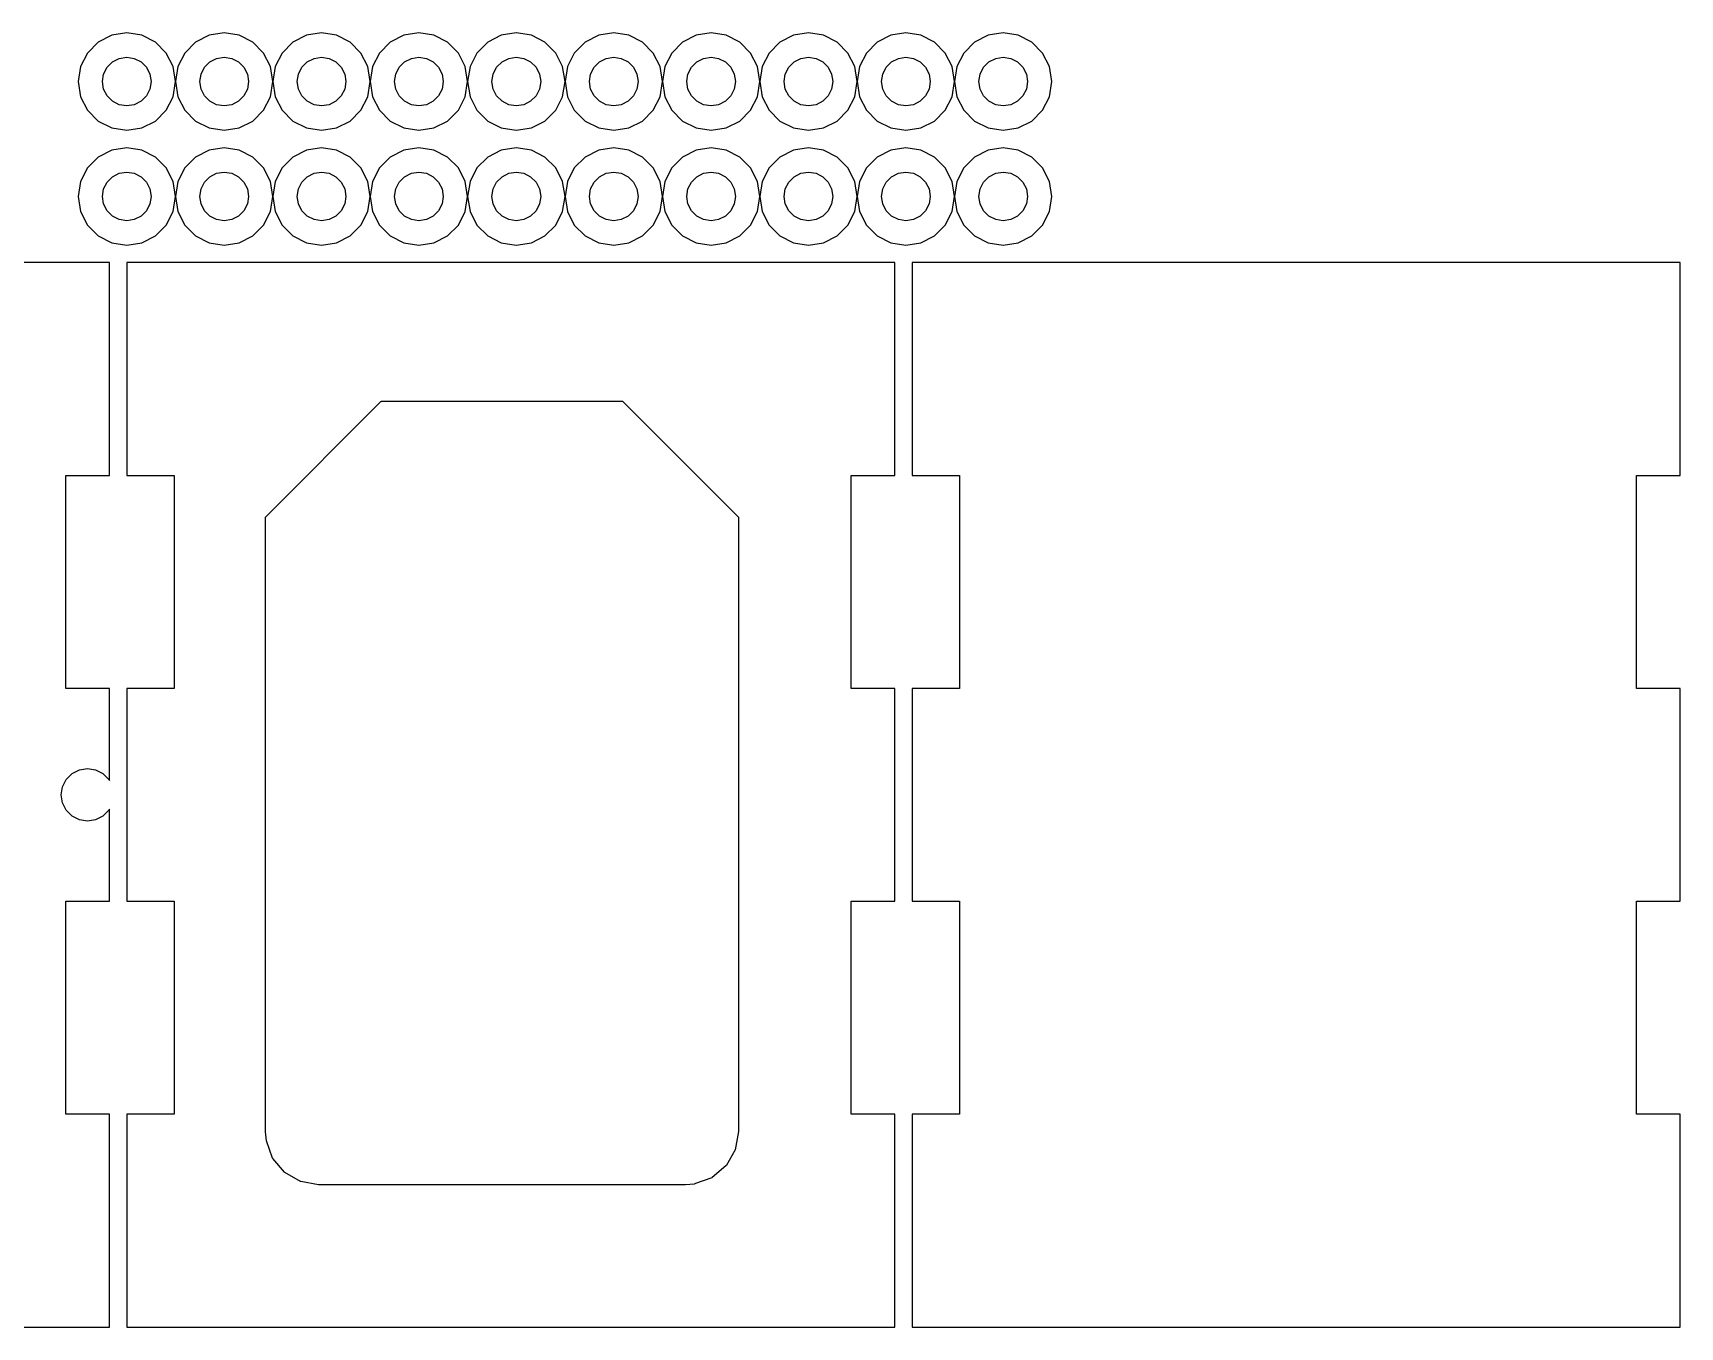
# Model space of a CAD drawing. Header units: metres. Extents: x 0 to 202, y 0 to 86.
# Drawn here: x 107.6 to 202, y 0 to 74.2 of the extents above; entities that cross this region are included whole.
import ezdxf

# ---------------------------------------------------------------- set-up
doc = ezdxf.new("R2010")
doc.units = ezdxf.units.M

msp = doc.modelspace()

# ---------------------------------------------------------------- linework, layer by layer
for p, q in [((111.36, 73.6272), (110.743, 73.0099)), ((112.138, 74.0234), (111.36, 73.6272)), ((113, 74.16), (112.138, 74.0234)), ((113.862, 74.0234), (113, 74.16)), ((114.64, 73.6272), (113.862, 74.0234)), ((115.257, 73.0099), (114.64, 73.6272)), ((116.94, 73.6272), (116.323, 73.0099)), ((117.718, 74.0234), (116.94, 73.6272)), ((118.58, 74.16), (117.718, 74.0234)), ((119.442, 74.0234), (118.58, 74.16)), ((120.22, 73.6272), (119.442, 74.0234)), ((120.837, 73.0099), (120.22, 73.6272)), ((122.52, 73.6272), (121.903, 73.0099)), ((123.298, 74.0234), (122.52, 73.6272)), ((124.16, 74.16), (123.298, 74.0234)), ((125.022, 74.0234), (124.16, 74.16)), ((125.8, 73.6272), (125.022, 74.0234)), ((126.417, 73.0099), (125.8, 73.6272)), ((128.1, 73.6272), (127.483, 73.0099)), ((128.878, 74.0234), (128.1, 73.6272)), ((129.74, 74.16), (128.878, 74.0234)), ((130.602, 74.0234), (129.74, 74.16)), ((131.38, 73.6272), (130.602, 74.0234)), ((131.997, 73.0099), (131.38, 73.6272)), ((133.68, 73.6272), (133.063, 73.0099)), ((134.458, 74.0234), (133.68, 73.6272)), ((135.32, 74.16), (134.458, 74.0234)), ((136.182, 74.0234), (135.32, 74.16)), ((136.96, 73.6272), (136.182, 74.0234)), ((137.577, 73.0099), (136.96, 73.6272)), ((139.26, 73.6272), (138.643, 73.0099)), ((140.038, 74.0234), (139.26, 73.6272)), ((140.9, 74.16), (140.038, 74.0234)), ((141.762, 74.0234), (140.9, 74.16)), ((142.54, 73.6272), (141.762, 74.0234)), ((143.157, 73.0099), (142.54, 73.6272)), ((144.84, 73.6272), (144.223, 73.0099)), ((145.618, 74.0234), (144.84, 73.6272)), ((146.48, 74.16), (145.618, 74.0234)), ((147.342, 74.0234), (146.48, 74.16)), ((148.12, 73.6272), (147.342, 74.0234)), ((148.737, 73.0099), (148.12, 73.6272)), ((150.42, 73.6272), (149.803, 73.0099)), ((151.198, 74.0234), (150.42, 73.6272)), ((152.06, 74.16), (151.198, 74.0234)), ((152.922, 74.0234), (152.06, 74.16)), ((153.7, 73.6272), (152.922, 74.0234)), ((154.317, 73.0099), (153.7, 73.6272)), ((156, 73.6272), (155.383, 73.0099)), ((156.778, 74.0234), (156, 73.6272)), ((157.64, 74.16), (156.778, 74.0234)), ((158.502, 74.0234), (157.64, 74.16)), ((159.28, 73.6272), (158.502, 74.0234)), ((159.897, 73.0099), (159.28, 73.6272)), ((161.58, 73.6272), (160.963, 73.0099)), ((162.358, 74.0234), (161.58, 73.6272)), ((163.22, 74.16), (162.358, 74.0234)), ((164.082, 74.0234), (163.22, 74.16)), ((164.86, 73.6272), (164.082, 74.0234)), ((165.477, 73.0099), (164.86, 73.6272)), ((110.743, 73.0099), (110.347, 72.2321)), ((112.18, 72.4986), (112.569, 72.6967)), ((112.569, 72.6967), (113, 72.765)), ((113, 72.765), (113.431, 72.6967)), ((113.431, 72.6967), (113.82, 72.4986)), ((115.653, 72.2321), (115.257, 73.0099)), ((116.323, 73.0099), (115.927, 72.2321)), ((117.76, 72.4986), (118.149, 72.6967)), ((118.149, 72.6967), (118.58, 72.765)), ((118.58, 72.765), (119.011, 72.6967)), ((119.011, 72.6967), (119.4, 72.4986)), ((121.233, 72.2321), (120.837, 73.0099)), ((121.903, 73.0099), (121.507, 72.2321)), ((123.34, 72.4986), (123.729, 72.6967)), ((123.729, 72.6967), (124.16, 72.765)), ((124.16, 72.765), (124.591, 72.6967)), ((124.591, 72.6967), (124.98, 72.4986)), ((126.813, 72.2321), (126.417, 73.0099)), ((127.483, 73.0099), (127.087, 72.2321)), ((128.92, 72.4986), (129.309, 72.6967)), ((129.309, 72.6967), (129.74, 72.765)), ((129.74, 72.765), (130.171, 72.6967)), ((130.171, 72.6967), (130.56, 72.4986)), ((132.393, 72.2321), (131.997, 73.0099)), ((133.063, 73.0099), (132.667, 72.2321)), ((134.5, 72.4986), (134.889, 72.6967)), ((134.889, 72.6967), (135.32, 72.765)), ((135.32, 72.765), (135.751, 72.6967)), ((135.751, 72.6967), (136.14, 72.4986)), ((137.973, 72.2321), (137.577, 73.0099)), ((138.643, 73.0099), (138.247, 72.2321)), ((140.08, 72.4986), (140.469, 72.6967)), ((140.469, 72.6967), (140.9, 72.765)), ((140.9, 72.765), (141.331, 72.6967)), ((141.331, 72.6967), (141.72, 72.4986)), ((143.553, 72.2321), (143.157, 73.0099)), ((144.223, 73.0099), (143.827, 72.2321)), ((145.66, 72.4986), (146.049, 72.6967)), ((146.049, 72.6967), (146.48, 72.765)), ((146.48, 72.765), (146.911, 72.6967)), ((146.911, 72.6967), (147.3, 72.4986)), ((149.133, 72.2321), (148.737, 73.0099)), ((149.803, 73.0099), (149.407, 72.2321)), ((151.24, 72.4986), (151.629, 72.6967)), ((151.629, 72.6967), (152.06, 72.765)), ((152.06, 72.765), (152.491, 72.6967)), ((152.491, 72.6967), (152.88, 72.4986)), ((154.713, 72.2321), (154.317, 73.0099)), ((155.383, 73.0099), (154.987, 72.2321)), ((156.82, 72.4986), (157.209, 72.6967)), ((157.209, 72.6967), (157.64, 72.765)), ((157.64, 72.765), (158.071, 72.6967)), ((158.071, 72.6967), (158.46, 72.4986)), ((160.293, 72.2321), (159.897, 73.0099)), ((160.963, 73.0099), (160.567, 72.2321)), ((162.4, 72.4986), (162.789, 72.6967)), ((162.789, 72.6967), (163.22, 72.765)), ((163.22, 72.765), (163.651, 72.6967)), ((163.651, 72.6967), (164.04, 72.4986)), ((165.873, 72.2321), (165.477, 73.0099)), ((110.347, 72.2321), (110.21, 71.37)), ((111.605, 71.37), (111.673, 71.8011)), ((111.673, 71.8011), (111.871, 72.19)), ((111.871, 72.19), (112.18, 72.4986)), ((113.82, 72.4986), (114.129, 72.19)), ((114.129, 72.19), (114.327, 71.8011)), ((114.327, 71.8011), (114.395, 71.37)), ((115.79, 71.37), (115.653, 72.2321)), ((115.927, 72.2321), (115.79, 71.37)), ((117.185, 71.37), (117.253, 71.8011)), ((117.253, 71.8011), (117.451, 72.19)), ((117.451, 72.19), (117.76, 72.4986)), ((119.4, 72.4986), (119.709, 72.19)), ((119.709, 72.19), (119.907, 71.8011)), ((119.907, 71.8011), (119.975, 71.37)), ((121.37, 71.37), (121.233, 72.2321)), ((121.507, 72.2321), (121.37, 71.37)), ((122.765, 71.37), (122.833, 71.8011)), ((122.833, 71.8011), (123.031, 72.19)), ((123.031, 72.19), (123.34, 72.4986)), ((124.98, 72.4986), (125.289, 72.19)), ((125.289, 72.19), (125.487, 71.8011)), ((125.487, 71.8011), (125.555, 71.37)), ((126.95, 71.37), (126.813, 72.2321)), ((127.087, 72.2321), (126.95, 71.37)), ((128.345, 71.37), (128.413, 71.8011)), ((128.413, 71.8011), (128.611, 72.19)), ((128.611, 72.19), (128.92, 72.4986)), ((130.56, 72.4986), (130.869, 72.19)), ((130.869, 72.19), (131.067, 71.8011)), ((131.067, 71.8011), (131.135, 71.37)), ((132.53, 71.37), (132.393, 72.2321)), ((132.667, 72.2321), (132.53, 71.37)), ((133.925, 71.37), (133.993, 71.8011)), ((133.993, 71.8011), (134.191, 72.19)), ((134.191, 72.19), (134.5, 72.4986)), ((136.14, 72.4986), (136.449, 72.19)), ((136.449, 72.19), (136.647, 71.8011)), ((136.647, 71.8011), (136.715, 71.37)), ((138.11, 71.37), (137.973, 72.2321)), ((138.247, 72.2321), (138.11, 71.37)), ((139.505, 71.37), (139.573, 71.8011)), ((139.573, 71.8011), (139.771, 72.19)), ((139.771, 72.19), (140.08, 72.4986)), ((141.72, 72.4986), (142.029, 72.19)), ((142.029, 72.19), (142.227, 71.8011)), ((142.227, 71.8011), (142.295, 71.37)), ((143.69, 71.37), (143.553, 72.2321)), ((143.827, 72.2321), (143.69, 71.37)), ((145.085, 71.37), (145.153, 71.8011)), ((145.153, 71.8011), (145.351, 72.19)), ((145.351, 72.19), (145.66, 72.4986)), ((147.3, 72.4986), (147.609, 72.19)), ((147.609, 72.19), (147.807, 71.8011)), ((147.807, 71.8011), (147.875, 71.37)), ((149.27, 71.37), (149.133, 72.2321)), ((149.407, 72.2321), (149.27, 71.37)), ((150.665, 71.37), (150.733, 71.8011)), ((150.733, 71.8011), (150.931, 72.19)), ((150.931, 72.19), (151.24, 72.4986)), ((152.88, 72.4986), (153.189, 72.19)), ((153.189, 72.19), (153.387, 71.8011)), ((153.387, 71.8011), (153.455, 71.37)), ((154.85, 71.37), (154.713, 72.2321)), ((154.987, 72.2321), (154.85, 71.37)), ((156.245, 71.37), (156.313, 71.8011)), ((156.313, 71.8011), (156.511, 72.19)), ((156.511, 72.19), (156.82, 72.4986)), ((158.46, 72.4986), (158.769, 72.19)), ((158.769, 72.19), (158.967, 71.8011)), ((158.967, 71.8011), (159.035, 71.37)), ((160.43, 71.37), (160.293, 72.2321)), ((160.567, 72.2321), (160.43, 71.37)), ((161.825, 71.37), (161.893, 71.8011)), ((161.893, 71.8011), (162.091, 72.19)), ((162.091, 72.19), (162.4, 72.4986)), ((164.04, 72.4986), (164.349, 72.19)), ((164.349, 72.19), (164.547, 71.8011)), ((164.547, 71.8011), (164.615, 71.37)), ((166.01, 71.37), (165.873, 72.2321)), ((110.21, 71.37), (110.347, 70.5078)), ((111.673, 70.9389), (111.605, 71.37)), ((111.871, 70.55), (111.673, 70.9389)), ((114.327, 70.9389), (114.129, 70.55)), ((114.395, 71.37), (114.327, 70.9389)), ((115.653, 70.5078), (115.79, 71.37)), ((115.79, 71.37), (115.927, 70.5078)), ((117.253, 70.9389), (117.185, 71.37)), ((117.451, 70.55), (117.253, 70.9389)), ((119.907, 70.9389), (119.709, 70.55)), ((119.975, 71.37), (119.907, 70.9389)), ((121.233, 70.5078), (121.37, 71.37)), ((121.37, 71.37), (121.507, 70.5078)), ((122.833, 70.9389), (122.765, 71.37)), ((123.031, 70.55), (122.833, 70.9389)), ((125.487, 70.9389), (125.289, 70.55)), ((125.555, 71.37), (125.487, 70.9389)), ((126.813, 70.5078), (126.95, 71.37)), ((126.95, 71.37), (127.087, 70.5078)), ((128.413, 70.9389), (128.345, 71.37)), ((128.611, 70.55), (128.413, 70.9389)), ((131.067, 70.9389), (130.869, 70.55)), ((131.135, 71.37), (131.067, 70.9389)), ((132.393, 70.5078), (132.53, 71.37)), ((132.53, 71.37), (132.667, 70.5078)), ((133.993, 70.9389), (133.925, 71.37)), ((134.191, 70.55), (133.993, 70.9389)), ((136.647, 70.9389), (136.449, 70.55)), ((136.715, 71.37), (136.647, 70.9389)), ((137.973, 70.5078), (138.11, 71.37)), ((138.11, 71.37), (138.247, 70.5078)), ((139.573, 70.9389), (139.505, 71.37)), ((139.771, 70.55), (139.573, 70.9389)), ((142.227, 70.9389), (142.029, 70.55)), ((142.295, 71.37), (142.227, 70.9389)), ((143.553, 70.5078), (143.69, 71.37)), ((143.69, 71.37), (143.827, 70.5078)), ((145.153, 70.9389), (145.085, 71.37)), ((145.351, 70.55), (145.153, 70.9389)), ((147.807, 70.9389), (147.609, 70.55)), ((147.875, 71.37), (147.807, 70.9389)), ((149.133, 70.5078), (149.27, 71.37)), ((149.27, 71.37), (149.407, 70.5078)), ((150.733, 70.9389), (150.665, 71.37)), ((150.931, 70.55), (150.733, 70.9389)), ((153.387, 70.9389), (153.189, 70.55)), ((153.455, 71.37), (153.387, 70.9389)), ((154.713, 70.5078), (154.85, 71.37)), ((154.85, 71.37), (154.987, 70.5078)), ((156.313, 70.9389), (156.245, 71.37)), ((156.511, 70.55), (156.313, 70.9389)), ((158.967, 70.9389), (158.769, 70.55)), ((159.035, 71.37), (158.967, 70.9389)), ((160.293, 70.5078), (160.43, 71.37)), ((160.43, 71.37), (160.567, 70.5078)), ((161.893, 70.9389), (161.825, 71.37)), ((162.091, 70.55), (161.893, 70.9389)), ((164.547, 70.9389), (164.349, 70.55)), ((164.615, 71.37), (164.547, 70.9389)), ((165.873, 70.5078), (166.01, 71.37)), ((110.347, 70.5078), (110.743, 69.7301)), ((112.18, 70.2414), (111.871, 70.55)), ((112.569, 70.0433), (112.18, 70.2414)), ((113, 69.975), (112.569, 70.0433)), ((113.431, 70.0433), (113, 69.975)), ((113.82, 70.2414), (113.431, 70.0433)), ((114.129, 70.55), (113.82, 70.2414)), ((115.257, 69.7301), (115.653, 70.5078)), ((115.927, 70.5078), (116.323, 69.7301)), ((117.76, 70.2414), (117.451, 70.55)), ((118.149, 70.0433), (117.76, 70.2414)), ((118.58, 69.975), (118.149, 70.0433)), ((119.011, 70.0433), (118.58, 69.975)), ((119.4, 70.2414), (119.011, 70.0433)), ((119.709, 70.55), (119.4, 70.2414)), ((120.837, 69.7301), (121.233, 70.5078)), ((121.507, 70.5078), (121.903, 69.7301)), ((123.34, 70.2414), (123.031, 70.55)), ((123.729, 70.0433), (123.34, 70.2414)), ((124.16, 69.975), (123.729, 70.0433)), ((124.591, 70.0433), (124.16, 69.975)), ((124.98, 70.2414), (124.591, 70.0433)), ((125.289, 70.55), (124.98, 70.2414)), ((126.417, 69.7301), (126.813, 70.5078)), ((127.087, 70.5078), (127.483, 69.7301)), ((128.92, 70.2414), (128.611, 70.55)), ((129.309, 70.0433), (128.92, 70.2414)), ((129.74, 69.975), (129.309, 70.0433)), ((130.171, 70.0433), (129.74, 69.975)), ((130.56, 70.2414), (130.171, 70.0433)), ((130.869, 70.55), (130.56, 70.2414)), ((131.997, 69.7301), (132.393, 70.5078)), ((132.667, 70.5078), (133.063, 69.7301)), ((134.5, 70.2414), (134.191, 70.55)), ((134.889, 70.0433), (134.5, 70.2414)), ((135.32, 69.975), (134.889, 70.0433)), ((135.751, 70.0433), (135.32, 69.975)), ((136.14, 70.2414), (135.751, 70.0433)), ((136.449, 70.55), (136.14, 70.2414)), ((137.577, 69.7301), (137.973, 70.5078)), ((138.247, 70.5078), (138.643, 69.7301)), ((140.08, 70.2414), (139.771, 70.55)), ((140.469, 70.0433), (140.08, 70.2414)), ((140.9, 69.975), (140.469, 70.0433)), ((141.331, 70.0433), (140.9, 69.975)), ((141.72, 70.2414), (141.331, 70.0433)), ((142.029, 70.55), (141.72, 70.2414)), ((143.157, 69.7301), (143.553, 70.5078)), ((143.827, 70.5078), (144.223, 69.7301)), ((145.66, 70.2414), (145.351, 70.55)), ((146.049, 70.0433), (145.66, 70.2414)), ((146.48, 69.975), (146.049, 70.0433)), ((146.911, 70.0433), (146.48, 69.975)), ((147.3, 70.2414), (146.911, 70.0433)), ((147.609, 70.55), (147.3, 70.2414)), ((148.737, 69.7301), (149.133, 70.5078)), ((149.407, 70.5078), (149.803, 69.7301)), ((151.24, 70.2414), (150.931, 70.55)), ((151.629, 70.0433), (151.24, 70.2414)), ((152.06, 69.975), (151.629, 70.0433)), ((152.491, 70.0433), (152.06, 69.975)), ((152.88, 70.2414), (152.491, 70.0433)), ((153.189, 70.55), (152.88, 70.2414)), ((154.317, 69.7301), (154.713, 70.5078)), ((154.987, 70.5078), (155.383, 69.7301)), ((156.82, 70.2414), (156.511, 70.55)), ((157.209, 70.0433), (156.82, 70.2414)), ((157.64, 69.975), (157.209, 70.0433)), ((158.071, 70.0433), (157.64, 69.975)), ((158.46, 70.2414), (158.071, 70.0433)), ((158.769, 70.55), (158.46, 70.2414)), ((159.897, 69.7301), (160.293, 70.5078)), ((160.567, 70.5078), (160.963, 69.7301)), ((162.4, 70.2414), (162.091, 70.55)), ((162.789, 70.0433), (162.4, 70.2414)), ((163.22, 69.975), (162.789, 70.0433)), ((163.651, 70.0433), (163.22, 69.975)), ((164.04, 70.2414), (163.651, 70.0433)), ((164.349, 70.55), (164.04, 70.2414)), ((165.477, 69.7301), (165.873, 70.5078)), ((110.743, 69.7301), (111.36, 69.1128)), ((111.36, 69.1128), (112.138, 68.7166)), ((113.862, 68.7166), (114.64, 69.1128)), ((114.64, 69.1128), (115.257, 69.7301)), ((116.323, 69.7301), (116.94, 69.1128)), ((116.94, 69.1128), (117.718, 68.7166)), ((119.442, 68.7166), (120.22, 69.1128)), ((120.22, 69.1128), (120.837, 69.7301)), ((121.903, 69.7301), (122.52, 69.1128)), ((122.52, 69.1128), (123.298, 68.7166)), ((125.022, 68.7166), (125.8, 69.1128)), ((125.8, 69.1128), (126.417, 69.7301)), ((127.483, 69.7301), (128.1, 69.1128)), ((128.1, 69.1128), (128.878, 68.7166)), ((130.602, 68.7166), (131.38, 69.1128)), ((131.38, 69.1128), (131.997, 69.7301)), ((133.063, 69.7301), (133.68, 69.1128)), ((133.68, 69.1128), (134.458, 68.7166)), ((136.182, 68.7166), (136.96, 69.1128)), ((136.96, 69.1128), (137.577, 69.7301)), ((138.643, 69.7301), (139.26, 69.1128)), ((139.26, 69.1128), (140.038, 68.7166)), ((141.762, 68.7166), (142.54, 69.1128)), ((142.54, 69.1128), (143.157, 69.7301)), ((144.223, 69.7301), (144.84, 69.1128)), ((144.84, 69.1128), (145.618, 68.7166)), ((147.342, 68.7166), (148.12, 69.1128)), ((148.12, 69.1128), (148.737, 69.7301)), ((149.803, 69.7301), (150.42, 69.1128)), ((150.42, 69.1128), (151.198, 68.7166)), ((152.922, 68.7166), (153.7, 69.1128)), ((153.7, 69.1128), (154.317, 69.7301)), ((155.383, 69.7301), (156, 69.1128)), ((156, 69.1128), (156.778, 68.7166)), ((158.502, 68.7166), (159.28, 69.1128)), ((159.28, 69.1128), (159.897, 69.7301)), ((160.963, 69.7301), (161.58, 69.1128)), ((161.58, 69.1128), (162.358, 68.7166)), ((164.082, 68.7166), (164.86, 69.1128)), ((164.86, 69.1128), (165.477, 69.7301)), ((112.138, 68.7166), (113, 68.58)), ((113, 68.58), (113.862, 68.7166)), ((117.718, 68.7166), (118.58, 68.58)), ((118.58, 68.58), (119.442, 68.7166)), ((123.298, 68.7166), (124.16, 68.58)), ((124.16, 68.58), (125.022, 68.7166)), ((128.878, 68.7166), (129.74, 68.58)), ((129.74, 68.58), (130.602, 68.7166)), ((134.458, 68.7166), (135.32, 68.58)), ((135.32, 68.58), (136.182, 68.7166)), ((140.038, 68.7166), (140.9, 68.58)), ((140.9, 68.58), (141.762, 68.7166)), ((145.618, 68.7166), (146.48, 68.58)), ((146.48, 68.58), (147.342, 68.7166)), ((151.198, 68.7166), (152.06, 68.58)), ((152.06, 68.58), (152.922, 68.7166)), ((156.778, 68.7166), (157.64, 68.58)), ((157.64, 68.58), (158.502, 68.7166)), ((162.358, 68.7166), (163.22, 68.58)), ((163.22, 68.58), (164.082, 68.7166)), ((111.36, 67.0471), (110.743, 66.4299)), ((112.138, 67.4435), (111.36, 67.0471)), ((113, 67.58), (112.138, 67.4435)), ((113.862, 67.4435), (113, 67.58)), ((114.64, 67.0471), (113.862, 67.4435)), ((115.257, 66.4299), (114.64, 67.0471)), ((116.94, 67.0471), (116.323, 66.4299)), ((117.718, 67.4435), (116.94, 67.0471)), ((118.58, 67.58), (117.718, 67.4435)), ((119.442, 67.4435), (118.58, 67.58)), ((120.22, 67.0471), (119.442, 67.4435)), ((120.837, 66.4299), (120.22, 67.0471)), ((122.52, 67.0471), (121.903, 66.4299)), ((123.298, 67.4435), (122.52, 67.0471)), ((124.16, 67.58), (123.298, 67.4435)), ((125.022, 67.4435), (124.16, 67.58)), ((125.8, 67.0471), (125.022, 67.4435)), ((126.417, 66.4299), (125.8, 67.0471)), ((128.1, 67.0471), (127.483, 66.4299)), ((128.878, 67.4435), (128.1, 67.0471)), ((129.74, 67.58), (128.878, 67.4435)), ((130.602, 67.4435), (129.74, 67.58)), ((131.38, 67.0471), (130.602, 67.4435)), ((131.997, 66.4299), (131.38, 67.0471)), ((133.68, 67.0471), (133.063, 66.4299)), ((134.458, 67.4435), (133.68, 67.0471)), ((135.32, 67.58), (134.458, 67.4435)), ((136.182, 67.4435), (135.32, 67.58)), ((136.96, 67.0471), (136.182, 67.4435)), ((137.577, 66.4299), (136.96, 67.0471)), ((139.26, 67.0471), (138.643, 66.4299)), ((140.038, 67.4435), (139.26, 67.0471)), ((140.9, 67.58), (140.038, 67.4435)), ((141.762, 67.4435), (140.9, 67.58)), ((142.54, 67.0471), (141.762, 67.4435)), ((143.157, 66.4299), (142.54, 67.0471)), ((144.84, 67.0471), (144.223, 66.4299)), ((145.618, 67.4435), (144.84, 67.0471)), ((146.48, 67.58), (145.618, 67.4435)), ((147.342, 67.4435), (146.48, 67.58)), ((148.12, 67.0471), (147.342, 67.4435)), ((148.737, 66.4299), (148.12, 67.0471)), ((150.42, 67.0471), (149.803, 66.4299)), ((151.198, 67.4435), (150.42, 67.0471)), ((152.06, 67.58), (151.198, 67.4435)), ((152.922, 67.4435), (152.06, 67.58)), ((153.7, 67.0471), (152.922, 67.4435)), ((154.317, 66.4299), (153.7, 67.0471)), ((156, 67.0471), (155.383, 66.4299)), ((156.778, 67.4435), (156, 67.0471)), ((157.64, 67.58), (156.778, 67.4435)), ((158.502, 67.4435), (157.64, 67.58)), ((159.28, 67.0471), (158.502, 67.4435)), ((159.897, 66.4299), (159.28, 67.0471)), ((161.58, 67.0471), (160.963, 66.4299)), ((162.358, 67.4435), (161.58, 67.0471)), ((163.22, 67.58), (162.358, 67.4435)), ((164.082, 67.4435), (163.22, 67.58)), ((164.86, 67.0471), (164.082, 67.4435)), ((165.477, 66.4299), (164.86, 67.0471)), ((110.743, 66.4299), (110.347, 65.6522)), ((112.18, 65.9186), (112.569, 66.1167)), ((112.569, 66.1167), (113, 66.185)), ((113, 66.185), (113.431, 66.1167)), ((113.431, 66.1167), (113.82, 65.9186)), ((115.653, 65.6522), (115.257, 66.4299)), ((116.323, 66.4299), (115.927, 65.6522)), ((117.76, 65.9186), (118.149, 66.1167)), ((118.149, 66.1167), (118.58, 66.185)), ((118.58, 66.185), (119.011, 66.1167)), ((119.011, 66.1167), (119.4, 65.9186)), ((121.233, 65.6522), (120.837, 66.4299)), ((121.903, 66.4299), (121.507, 65.6522)), ((123.34, 65.9186), (123.729, 66.1167)), ((123.729, 66.1167), (124.16, 66.185)), ((124.16, 66.185), (124.591, 66.1167)), ((124.591, 66.1167), (124.98, 65.9186)), ((126.813, 65.6522), (126.417, 66.4299)), ((127.483, 66.4299), (127.087, 65.6522)), ((128.92, 65.9186), (129.309, 66.1167)), ((129.309, 66.1167), (129.74, 66.185)), ((129.74, 66.185), (130.171, 66.1167)), ((130.171, 66.1167), (130.56, 65.9186)), ((132.393, 65.6522), (131.997, 66.4299)), ((133.063, 66.4299), (132.667, 65.6522)), ((134.5, 65.9186), (134.889, 66.1167)), ((134.889, 66.1167), (135.32, 66.185)), ((135.32, 66.185), (135.751, 66.1167)), ((135.751, 66.1167), (136.14, 65.9186)), ((137.973, 65.6522), (137.577, 66.4299)), ((138.643, 66.4299), (138.247, 65.6522)), ((140.08, 65.9186), (140.469, 66.1167)), ((140.469, 66.1167), (140.9, 66.185)), ((140.9, 66.185), (141.331, 66.1167)), ((141.331, 66.1167), (141.72, 65.9186)), ((143.553, 65.6522), (143.157, 66.4299)), ((144.223, 66.4299), (143.827, 65.6522)), ((145.66, 65.9186), (146.049, 66.1167)), ((146.049, 66.1167), (146.48, 66.185)), ((146.48, 66.185), (146.911, 66.1167)), ((146.911, 66.1167), (147.3, 65.9186)), ((149.133, 65.6522), (148.737, 66.4299)), ((149.803, 66.4299), (149.407, 65.6522)), ((151.24, 65.9186), (151.629, 66.1167)), ((151.629, 66.1167), (152.06, 66.185)), ((152.06, 66.185), (152.491, 66.1167)), ((152.491, 66.1167), (152.88, 65.9186)), ((154.713, 65.6522), (154.317, 66.4299)), ((155.383, 66.4299), (154.987, 65.6522)), ((156.82, 65.9186), (157.209, 66.1167)), ((157.209, 66.1167), (157.64, 66.185)), ((157.64, 66.185), (158.071, 66.1167)), ((158.071, 66.1167), (158.46, 65.9186)), ((160.293, 65.6522), (159.897, 66.4299)), ((160.963, 66.4299), (160.567, 65.6522)), ((162.4, 65.9186), (162.789, 66.1167)), ((162.789, 66.1167), (163.22, 66.185)), ((163.22, 66.185), (163.651, 66.1167)), ((163.651, 66.1167), (164.04, 65.9186)), ((165.873, 65.6522), (165.477, 66.4299)), ((110.347, 65.6522), (110.21, 64.79)), ((111.605, 64.79), (111.673, 65.2211)), ((111.673, 65.2211), (111.871, 65.61)), ((111.871, 65.61), (112.18, 65.9186)), ((113.82, 65.9186), (114.129, 65.61)), ((114.129, 65.61), (114.327, 65.2211)), ((114.327, 65.2211), (114.395, 64.79)), ((115.79, 64.79), (115.653, 65.6522)), ((115.927, 65.6522), (115.79, 64.79)), ((117.185, 64.79), (117.253, 65.2211)), ((117.253, 65.2211), (117.451, 65.61)), ((117.451, 65.61), (117.76, 65.9186)), ((119.4, 65.9186), (119.709, 65.61)), ((119.709, 65.61), (119.907, 65.2211)), ((119.907, 65.2211), (119.975, 64.79)), ((121.37, 64.79), (121.233, 65.6522)), ((121.507, 65.6522), (121.37, 64.79)), ((122.765, 64.79), (122.833, 65.2211)), ((122.833, 65.2211), (123.031, 65.61)), ((123.031, 65.61), (123.34, 65.9186)), ((124.98, 65.9186), (125.289, 65.61)), ((125.289, 65.61), (125.487, 65.2211)), ((125.487, 65.2211), (125.555, 64.79)), ((126.95, 64.79), (126.813, 65.6522)), ((127.087, 65.6522), (126.95, 64.79)), ((128.345, 64.79), (128.413, 65.2211)), ((128.413, 65.2211), (128.611, 65.61)), ((128.611, 65.61), (128.92, 65.9186)), ((130.56, 65.9186), (130.869, 65.61)), ((130.869, 65.61), (131.067, 65.2211)), ((131.067, 65.2211), (131.135, 64.79)), ((132.53, 64.79), (132.393, 65.6522)), ((132.667, 65.6522), (132.53, 64.79)), ((133.925, 64.79), (133.993, 65.2211)), ((133.993, 65.2211), (134.191, 65.61)), ((134.191, 65.61), (134.5, 65.9186)), ((136.14, 65.9186), (136.449, 65.61)), ((136.449, 65.61), (136.647, 65.2211)), ((136.647, 65.2211), (136.715, 64.79)), ((138.11, 64.79), (137.973, 65.6522)), ((138.247, 65.6522), (138.11, 64.79)), ((139.505, 64.79), (139.573, 65.2211)), ((139.573, 65.2211), (139.771, 65.61)), ((139.771, 65.61), (140.08, 65.9186)), ((141.72, 65.9186), (142.029, 65.61)), ((142.029, 65.61), (142.227, 65.2211)), ((142.227, 65.2211), (142.295, 64.79)), ((143.69, 64.79), (143.553, 65.6522)), ((143.827, 65.6522), (143.69, 64.79)), ((145.085, 64.79), (145.153, 65.2211)), ((145.153, 65.2211), (145.351, 65.61)), ((145.351, 65.61), (145.66, 65.9186)), ((147.3, 65.9186), (147.609, 65.61)), ((147.609, 65.61), (147.807, 65.2211)), ((147.807, 65.2211), (147.875, 64.79)), ((149.27, 64.79), (149.133, 65.6522)), ((149.407, 65.6522), (149.27, 64.79)), ((150.665, 64.79), (150.733, 65.2211)), ((150.733, 65.2211), (150.931, 65.61)), ((150.931, 65.61), (151.24, 65.9186)), ((152.88, 65.9186), (153.189, 65.61)), ((153.189, 65.61), (153.387, 65.2211)), ((153.387, 65.2211), (153.455, 64.79)), ((154.85, 64.79), (154.713, 65.6522)), ((154.987, 65.6522), (154.85, 64.79)), ((156.245, 64.79), (156.313, 65.2211)), ((156.313, 65.2211), (156.511, 65.61)), ((156.511, 65.61), (156.82, 65.9186)), ((158.46, 65.9186), (158.769, 65.61)), ((158.769, 65.61), (158.967, 65.2211)), ((158.967, 65.2211), (159.035, 64.79)), ((160.43, 64.79), (160.293, 65.6522)), ((160.567, 65.6522), (160.43, 64.79)), ((161.825, 64.79), (161.893, 65.2211)), ((161.893, 65.2211), (162.091, 65.61)), ((162.091, 65.61), (162.4, 65.9186)), ((164.04, 65.9186), (164.349, 65.61)), ((164.349, 65.61), (164.547, 65.2211)), ((164.547, 65.2211), (164.615, 64.79)), ((166.01, 64.79), (165.873, 65.6522)), ((110.21, 64.79), (110.347, 63.9278)), ((111.673, 64.3589), (111.605, 64.79)), ((111.871, 63.97), (111.673, 64.3589)), ((114.327, 64.3589), (114.129, 63.97)), ((114.395, 64.79), (114.327, 64.3589)), ((115.653, 63.9278), (115.79, 64.79)), ((115.79, 64.79), (115.927, 63.9278)), ((117.253, 64.3589), (117.185, 64.79)), ((117.451, 63.97), (117.253, 64.3589)), ((119.907, 64.3589), (119.709, 63.97)), ((119.975, 64.79), (119.907, 64.3589)), ((121.233, 63.9278), (121.37, 64.79)), ((121.37, 64.79), (121.507, 63.9278)), ((122.833, 64.3589), (122.765, 64.79)), ((123.031, 63.97), (122.833, 64.3589)), ((125.487, 64.3589), (125.289, 63.97)), ((125.555, 64.79), (125.487, 64.3589)), ((126.813, 63.9278), (126.95, 64.79)), ((126.95, 64.79), (127.087, 63.9278)), ((128.413, 64.3589), (128.345, 64.79)), ((128.611, 63.97), (128.413, 64.3589)), ((131.067, 64.3589), (130.869, 63.97)), ((131.135, 64.79), (131.067, 64.3589)), ((132.393, 63.9278), (132.53, 64.79)), ((132.53, 64.79), (132.667, 63.9278)), ((133.993, 64.3589), (133.925, 64.79)), ((134.191, 63.97), (133.993, 64.3589)), ((136.647, 64.3589), (136.449, 63.97)), ((136.715, 64.79), (136.647, 64.3589)), ((137.973, 63.9278), (138.11, 64.79)), ((138.11, 64.79), (138.247, 63.9278)), ((139.573, 64.3589), (139.505, 64.79)), ((139.771, 63.97), (139.573, 64.3589)), ((142.227, 64.3589), (142.029, 63.97)), ((142.295, 64.79), (142.227, 64.3589)), ((143.553, 63.9278), (143.69, 64.79)), ((143.69, 64.79), (143.827, 63.9278)), ((145.153, 64.3589), (145.085, 64.79)), ((145.351, 63.97), (145.153, 64.3589)), ((147.807, 64.3589), (147.609, 63.97)), ((147.875, 64.79), (147.807, 64.3589)), ((149.133, 63.9278), (149.27, 64.79)), ((149.27, 64.79), (149.407, 63.9278)), ((150.733, 64.3589), (150.665, 64.79)), ((150.931, 63.97), (150.733, 64.3589)), ((153.387, 64.3589), (153.189, 63.97)), ((153.455, 64.79), (153.387, 64.3589)), ((154.713, 63.9278), (154.85, 64.79)), ((154.85, 64.79), (154.987, 63.9278)), ((156.313, 64.3589), (156.245, 64.79)), ((156.511, 63.97), (156.313, 64.3589)), ((158.967, 64.3589), (158.769, 63.97)), ((159.035, 64.79), (158.967, 64.3589)), ((160.293, 63.9278), (160.43, 64.79)), ((160.43, 64.79), (160.567, 63.9278)), ((161.893, 64.3589), (161.825, 64.79)), ((162.091, 63.97), (161.893, 64.3589)), ((164.547, 64.3589), (164.349, 63.97)), ((164.615, 64.79), (164.547, 64.3589)), ((165.873, 63.9278), (166.01, 64.79)), ((110.347, 63.9278), (110.743, 63.1501)), ((112.18, 63.6614), (111.871, 63.97)), ((112.569, 63.4633), (112.18, 63.6614)), ((113, 63.395), (112.569, 63.4633)), ((113.431, 63.4633), (113, 63.395)), ((113.82, 63.6614), (113.431, 63.4633)), ((114.129, 63.97), (113.82, 63.6614)), ((115.257, 63.1501), (115.653, 63.9278)), ((115.927, 63.9278), (116.323, 63.1501)), ((117.76, 63.6614), (117.451, 63.97)), ((118.149, 63.4633), (117.76, 63.6614)), ((118.58, 63.395), (118.149, 63.4633)), ((119.011, 63.4633), (118.58, 63.395)), ((119.4, 63.6614), (119.011, 63.4633)), ((119.709, 63.97), (119.4, 63.6614)), ((120.837, 63.1501), (121.233, 63.9278)), ((121.507, 63.9278), (121.903, 63.1501)), ((123.34, 63.6614), (123.031, 63.97)), ((123.729, 63.4633), (123.34, 63.6614)), ((124.16, 63.395), (123.729, 63.4633)), ((124.591, 63.4633), (124.16, 63.395)), ((124.98, 63.6614), (124.591, 63.4633)), ((125.289, 63.97), (124.98, 63.6614)), ((126.417, 63.1501), (126.813, 63.9278)), ((127.087, 63.9278), (127.483, 63.1501)), ((128.92, 63.6614), (128.611, 63.97)), ((129.309, 63.4633), (128.92, 63.6614)), ((129.74, 63.395), (129.309, 63.4633)), ((130.171, 63.4633), (129.74, 63.395)), ((130.56, 63.6614), (130.171, 63.4633)), ((130.869, 63.97), (130.56, 63.6614)), ((131.997, 63.1501), (132.393, 63.9278)), ((132.667, 63.9278), (133.063, 63.1501)), ((134.5, 63.6614), (134.191, 63.97)), ((134.889, 63.4633), (134.5, 63.6614)), ((135.32, 63.395), (134.889, 63.4633)), ((135.751, 63.4633), (135.32, 63.395)), ((136.14, 63.6614), (135.751, 63.4633)), ((136.449, 63.97), (136.14, 63.6614)), ((137.577, 63.1501), (137.973, 63.9278)), ((138.247, 63.9278), (138.643, 63.1501)), ((140.08, 63.6614), (139.771, 63.97)), ((140.469, 63.4633), (140.08, 63.6614)), ((140.9, 63.395), (140.469, 63.4633)), ((141.331, 63.4633), (140.9, 63.395)), ((141.72, 63.6614), (141.331, 63.4633)), ((142.029, 63.97), (141.72, 63.6614)), ((143.157, 63.1501), (143.553, 63.9278)), ((143.827, 63.9278), (144.223, 63.1501)), ((145.66, 63.6614), (145.351, 63.97)), ((146.049, 63.4633), (145.66, 63.6614)), ((146.48, 63.395), (146.049, 63.4633)), ((146.911, 63.4633), (146.48, 63.395)), ((147.3, 63.6614), (146.911, 63.4633)), ((147.609, 63.97), (147.3, 63.6614)), ((148.737, 63.1501), (149.133, 63.9278)), ((149.407, 63.9278), (149.803, 63.1501)), ((151.24, 63.6614), (150.931, 63.97)), ((151.629, 63.4633), (151.24, 63.6614)), ((152.06, 63.395), (151.629, 63.4633)), ((152.491, 63.4633), (152.06, 63.395)), ((152.88, 63.6614), (152.491, 63.4633)), ((153.189, 63.97), (152.88, 63.6614)), ((154.317, 63.1501), (154.713, 63.9278)), ((154.987, 63.9278), (155.383, 63.1501)), ((156.82, 63.6614), (156.511, 63.97)), ((157.209, 63.4633), (156.82, 63.6614)), ((157.64, 63.395), (157.209, 63.4633)), ((158.071, 63.4633), (157.64, 63.395)), ((158.46, 63.6614), (158.071, 63.4633)), ((158.769, 63.97), (158.46, 63.6614)), ((159.897, 63.1501), (160.293, 63.9278)), ((160.567, 63.9278), (160.963, 63.1501)), ((162.4, 63.6614), (162.091, 63.97)), ((162.789, 63.4633), (162.4, 63.6614)), ((163.22, 63.395), (162.789, 63.4633)), ((163.651, 63.4633), (163.22, 63.395)), ((164.04, 63.6614), (163.651, 63.4633)), ((164.349, 63.97), (164.04, 63.6614)), ((165.477, 63.1501), (165.873, 63.9278)), ((110.743, 63.1501), (111.36, 62.5328)), ((111.36, 62.5328), (112.138, 62.1366)), ((113.862, 62.1366), (114.64, 62.5328)), ((114.64, 62.5328), (115.257, 63.1501)), ((116.323, 63.1501), (116.94, 62.5328)), ((116.94, 62.5328), (117.718, 62.1366)), ((119.442, 62.1366), (120.22, 62.5328)), ((120.22, 62.5328), (120.837, 63.1501)), ((121.903, 63.1501), (122.52, 62.5328)), ((122.52, 62.5328), (123.298, 62.1366)), ((125.022, 62.1366), (125.8, 62.5328)), ((125.8, 62.5328), (126.417, 63.1501)), ((127.483, 63.1501), (128.1, 62.5328)), ((128.1, 62.5328), (128.878, 62.1366)), ((130.602, 62.1366), (131.38, 62.5328)), ((131.38, 62.5328), (131.997, 63.1501)), ((133.063, 63.1501), (133.68, 62.5328)), ((133.68, 62.5328), (134.458, 62.1366)), ((136.182, 62.1366), (136.96, 62.5328)), ((136.96, 62.5328), (137.577, 63.1501)), ((138.643, 63.1501), (139.26, 62.5328)), ((139.26, 62.5328), (140.038, 62.1366)), ((141.762, 62.1366), (142.54, 62.5328)), ((142.54, 62.5328), (143.157, 63.1501)), ((144.223, 63.1501), (144.84, 62.5328)), ((144.84, 62.5328), (145.618, 62.1366)), ((147.342, 62.1366), (148.12, 62.5328)), ((148.12, 62.5328), (148.737, 63.1501)), ((149.803, 63.1501), (150.42, 62.5328)), ((150.42, 62.5328), (151.198, 62.1366)), ((152.922, 62.1366), (153.7, 62.5328)), ((153.7, 62.5328), (154.317, 63.1501)), ((155.383, 63.1501), (156, 62.5328)), ((156, 62.5328), (156.778, 62.1366)), ((158.502, 62.1366), (159.28, 62.5328)), ((159.28, 62.5328), (159.897, 63.1501)), ((160.963, 63.1501), (161.58, 62.5328)), ((161.58, 62.5328), (162.358, 62.1366)), ((164.082, 62.1366), (164.86, 62.5328)), ((164.86, 62.5328), (165.477, 63.1501)), ((112.138, 62.1366), (113, 62)), ((113, 62), (113.862, 62.1366)), ((117.718, 62.1366), (118.58, 62)), ((118.58, 62), (119.442, 62.1366)), ((123.298, 62.1366), (124.16, 62)), ((124.16, 62), (125.022, 62.1366)), ((128.878, 62.1366), (129.74, 62)), ((129.74, 62), (130.602, 62.1366)), ((134.458, 62.1366), (135.32, 62)), ((135.32, 62), (136.182, 62.1366)), ((140.038, 62.1366), (140.9, 62)), ((140.9, 62), (141.762, 62.1366)), ((145.618, 62.1366), (146.48, 62)), ((146.48, 62), (147.342, 62.1366)), ((151.198, 62.1366), (152.06, 62)), ((152.06, 62), (152.922, 62.1366)), ((156.778, 62.1366), (157.64, 62)), ((157.64, 62), (158.502, 62.1366)), ((162.358, 62.1366), (163.22, 62)), ((163.22, 62), (164.082, 62.1366)), ((112, 61), (103.2, 61)), ((112, 48.8), (112, 61)), ((157, 61), (113, 61)), ((113, 61), (113, 48.8)), ((157, 48.8), (157, 61)), ((202, 61), (158, 61)), ((158, 61), (158, 48.8)), ((202, 48.8), (202, 61)), ((120.962, 46.4326), (127.564, 53.0352)), ((127.564, 53.0352), (127.583, 53.0469)), ((127.583, 53.0469), (127.596, 53.0498)), ((127.596, 53.0498), (141.404, 53.0498)), ((141.404, 53.0498), (141.417, 53.0469)), ((141.417, 53.0469), (141.427, 53.042)), ((141.427, 53.042), (148.035, 46.4355)), ((109.5, 36.6), (109.5, 48.8)), ((109.5, 48.8), (112, 48.8)), ((113, 48.8), (115.72, 48.8)), ((115.72, 48.8), (115.72, 36.6)), ((154.5, 36.6), (154.5, 48.8)), ((154.5, 48.8), (157, 48.8)), ((158, 48.8), (160.72, 48.8)), ((160.72, 48.8), (160.72, 36.6)), ((199.5, 36.6), (199.5, 48.8)), ((199.5, 48.8), (202, 48.8)), ((120.95, 46.4043), (120.953, 46.417)), ((120.95, 11.1953), (120.95, 46.4043)), ((120.953, 46.417), (120.962, 46.4326)), ((148.035, 46.4355), (148.047, 46.417)), ((148.047, 46.417), (148.05, 46.4043)), ((148.05, 46.4043), (148.05, 11.2002)), ((112, 36.6), (109.5, 36.6)), ((112, 31.321), (112, 36.6)), ((115.72, 36.6), (113, 36.6)), ((113, 36.6), (113, 24.4)), ((157, 36.6), (154.5, 36.6)), ((157, 24.4), (157, 36.6)), ((160.72, 36.6), (158, 36.6)), ((158, 36.6), (158, 24.4)), ((202, 36.6), (199.5, 36.6)), ((202, 24.4), (202, 36.6)), ((109.319, 30.9651), (109.532, 31.3846)), ((109.532, 31.3846), (109.865, 31.7176)), ((109.865, 31.7176), (110.285, 31.9313)), ((110.285, 31.9313), (110.75, 32.005)), ((110.75, 32.005), (111.215, 31.9313)), ((111.215, 31.9313), (111.635, 31.7176)), ((111.635, 31.7176), (111.968, 31.3846)), ((111.968, 31.3846), (112, 31.321)), ((109.245, 30.5), (109.319, 30.9651)), ((109.319, 30.0349), (109.245, 30.5)), ((109.532, 29.6154), (109.319, 30.0349)), ((109.865, 29.2824), (109.532, 29.6154)), ((110.285, 29.0686), (109.865, 29.2824)), ((111.635, 29.2824), (111.215, 29.0686)), ((111.968, 29.6154), (111.635, 29.2824)), ((112, 29.679), (111.968, 29.6154)), ((112, 24.4), (112, 29.679)), ((110.75, 28.995), (110.285, 29.0686)), ((111.215, 29.0686), (110.75, 28.995)), ((109.5, 12.2), (109.5, 24.4)), ((109.5, 24.4), (112, 24.4)), ((113, 24.4), (115.72, 24.4)), ((115.72, 24.4), (115.72, 12.2)), ((154.5, 12.2), (154.5, 24.4)), ((154.5, 24.4), (157, 24.4)), ((158, 24.4), (160.72, 24.4)), ((160.72, 24.4), (160.72, 12.2)), ((199.5, 12.2), (199.5, 24.4)), ((199.5, 24.4), (202, 24.4)), ((112, 12.2), (109.5, 12.2)), ((112, 0), (112, 12.2)), ((115.72, 12.2), (113, 12.2)), ((113, 12.2), (113, 0)), ((157, 12.2), (154.5, 12.2)), ((157, 0), (157, 12.2)), ((160.72, 12.2), (158, 12.2)), ((158, 12.2), (158, 0)), ((202, 12.2), (199.5, 12.2)), ((202, 0), (202, 12.2)), ((120.997, 10.668), (120.95, 11.1953)), ((121.354, 9.6826), (120.997, 10.668)), ((148.05, 11.2002), (147.868, 10.165)), ((121.363, 9.668), (121.354, 9.6826)), ((122.033, 8.8701), (121.363, 9.668)), ((147.862, 10.1484), (147.342, 9.2471)), ((147.868, 10.165), (147.862, 10.1484)), ((122.047, 8.8584), (122.033, 8.8701)), ((122.949, 8.3379), (122.047, 8.8584)), ((146.518, 8.5547), (145.538, 8.1982)), ((146.532, 8.5635), (146.518, 8.5547)), ((147.33, 9.2334), (146.532, 8.5635)), ((147.342, 9.2471), (147.33, 9.2334)), ((122.965, 8.332), (122.949, 8.3379)), ((123.991, 8.1504), (122.965, 8.332)), ((145.005, 8.1504), (123.991, 8.1504)), ((145.525, 8.1953), (145.005, 8.1504)), ((145.538, 8.1982), (145.525, 8.1953)), ((68, 0), (112, 0)), ((113, 0), (157, 0)), ((158, 0), (202, 0))]:
    msp.add_line(p, q)

doc.saveas('drawing.dxf')
